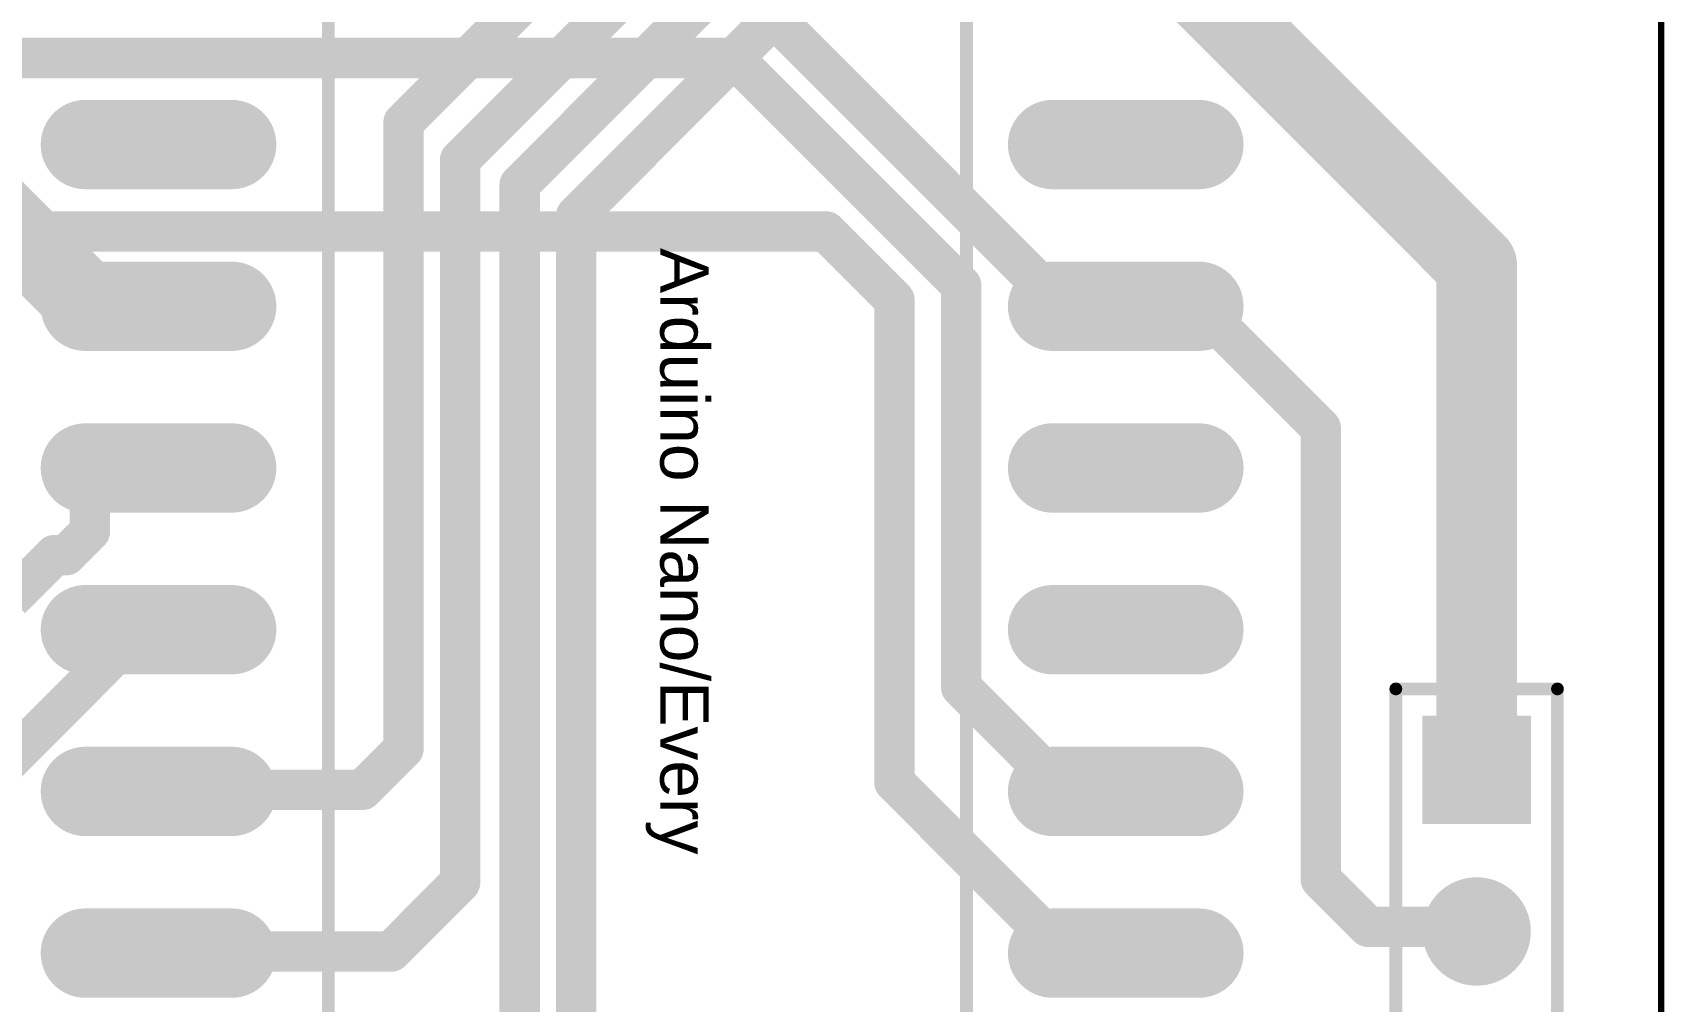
# Model space of a CAD drawing. Header units: millimetres. Extents: x 1.01 to 4.67, y 1.28 to 5.
# Drawn here: x 3.66 to 4.669, y 2 to 2.599 of the extents above; entities that cross this region are included whole.
import ezdxf

# ---------------------------------------------------------------- set-up
doc = ezdxf.new("R2010")
doc.units = ezdxf.units.MM
doc.header["$MEASUREMENT"] = 0
for name, color, linetype in [('BottomLayer', 5, 'Continuous'), ('BottomSolder', 6, 'Continuous'), ('Mechanical1', 6, 'Continuous'), ('MultiLayer', 9, 'Continuous'), ('PadHoleLayer', 156, 'Continuous'), ('TopLayer', 1, 'Continuous'), ('TopOverlay', 2, 'Continuous'), ('TopSolder', 216, 'Continuous')]:
    doc.layers.add(name, color=color, linetype=linetype)
doc.styles.add('Arial', font='arial.ttf', dxfattribs={"height": 0.2})

# ---------------------------------------------------------------- blocks, each defined once
blk = doc.blocks.new('ARDUINO_NANO_EVERY___DUPLICATE_5')
at = {"layer": 'BottomLayer'}
h = blk.add_hatch(color=5, dxfattribs=at)
edge = h.paths.add_edge_path()
edge.add_arc((-0.04527565, -0.2), 0.023622, 90, 270)
edge.add_line((-0.04527565000000001, -0.223622), (0.04527564999999999, -0.223622))
edge.add_arc((0.04527565, -0.2), 0.023622, 270, 450)
edge.add_line((0.04527565, -0.176378), (-0.04527565, -0.176378))
h = blk.add_hatch(color=5, dxfattribs=at)
edge = h.paths.add_edge_path()
edge.add_arc((0.55314955, -0.2), 0.023622, 90, 270)
edge.add_line((0.55314955, -0.223622), (0.64370085, -0.223622))
edge.add_arc((0.64370085, -0.2), 0.023622, 270, 450)
edge.add_line((0.64370085, -0.176378), (0.55314955, -0.176378))
h = blk.add_hatch(color=5, dxfattribs=at)
edge = h.paths.add_edge_path()
edge.add_arc((-0.04527565, -0.3), 0.023622, 90, 270)
edge.add_line((-0.04527565000000001, -0.323622), (0.04527564999999999, -0.323622))
edge.add_arc((0.04527565, -0.3), 0.023622, 270, 450)
edge.add_line((0.04527565, -0.276378), (-0.04527565, -0.276378))
h = blk.add_hatch(color=5, dxfattribs=at)
edge = h.paths.add_edge_path()
edge.add_arc((0.55314955, -0.3), 0.023622, 90, 270)
edge.add_line((0.55314955, -0.323622), (0.64370085, -0.323622))
edge.add_arc((0.64370085, -0.3), 0.023622, 270, 450)
edge.add_line((0.64370085, -0.276378), (0.55314955, -0.276378))
h = blk.add_hatch(color=5, dxfattribs=at)
edge = h.paths.add_edge_path()
edge.add_arc((-0.04527565, -0.4), 0.023622, 90, 270)
edge.add_line((-0.04527565000000001, -0.423622), (0.04527564999999999, -0.423622))
edge.add_arc((0.04527565, -0.4), 0.023622, 270, 450)
edge.add_line((0.04527565, -0.376378), (-0.04527565, -0.376378))
h = blk.add_hatch(color=5, dxfattribs=at)
edge = h.paths.add_edge_path()
edge.add_arc((0.55314955, -0.4), 0.023622, 90, 270)
edge.add_line((0.55314955, -0.423622), (0.64370085, -0.423622))
edge.add_arc((0.64370085, -0.4), 0.023622, 270, 450)
edge.add_line((0.64370085, -0.376378), (0.55314955, -0.376378))
h = blk.add_hatch(color=5, dxfattribs=at)
edge = h.paths.add_edge_path()
edge.add_arc((-0.04527565, -0.5), 0.023622, 90, 270)
edge.add_line((-0.04527565000000001, -0.523622), (0.04527564999999999, -0.523622))
edge.add_arc((0.04527565, -0.5), 0.023622, 270, 450)
edge.add_line((0.04527565, -0.476378), (-0.04527565, -0.476378))
h = blk.add_hatch(color=5, dxfattribs=at)
edge = h.paths.add_edge_path()
edge.add_arc((0.55314955, -0.5), 0.023622, 90, 270)
edge.add_line((0.55314955, -0.523622), (0.64370085, -0.523622))
edge.add_arc((0.64370085, -0.5), 0.023622, 270, 450)
edge.add_line((0.64370085, -0.476378), (0.55314955, -0.476378))
h = blk.add_hatch(color=5, dxfattribs=at)
edge = h.paths.add_edge_path()
edge.add_arc((-0.04527565, -0.6), 0.023622, 90, 270)
edge.add_line((-0.04527565000000001, -0.623622), (0.04527564999999999, -0.623622))
edge.add_arc((0.04527565, -0.6), 0.023622, 270, 450)
edge.add_line((0.04527565, -0.576378), (-0.04527565, -0.576378))
h = blk.add_hatch(color=5, dxfattribs=at)
edge = h.paths.add_edge_path()
edge.add_arc((0.55314955, -0.6), 0.023622, 90, 270)
edge.add_line((0.55314955, -0.623622), (0.64370085, -0.623622))
edge.add_arc((0.64370085, -0.6), 0.023622, 270, 450)
edge.add_line((0.64370085, -0.576378), (0.55314955, -0.576378))
h = blk.add_hatch(color=5, dxfattribs=at)
edge = h.paths.add_edge_path()
edge.add_arc((-0.04527565, -0.7), 0.023622, 90, 270)
edge.add_line((-0.04527565000000001, -0.723622), (0.04527564999999999, -0.723622))
edge.add_arc((0.04527565, -0.7), 0.023622, 270, 450)
edge.add_line((0.04527565, -0.6763779999999999), (-0.04527565, -0.6763779999999999))
h = blk.add_hatch(color=5, dxfattribs=at)
edge = h.paths.add_edge_path()
edge.add_arc((0.55314955, -0.7), 0.023622, 90, 270)
edge.add_line((0.55314955, -0.723622), (0.64370085, -0.723622))
edge.add_arc((0.64370085, -0.7), 0.023622, 270, 450)
edge.add_line((0.64370085, -0.6763779999999999), (0.55314955, -0.6763779999999999))
at = {"layer": 'BottomSolder'}
h = blk.add_hatch(color=6, dxfattribs=at)
edge = h.paths.add_edge_path()
edge.add_arc((-0.04527565, -0.2), 0.027622, 90, 270)
edge.add_line((-0.04527565000000001, -0.227622), (0.04527564999999999, -0.227622))
edge.add_arc((0.04527565, -0.2), 0.027622, 270, 450)
edge.add_line((0.04527565, -0.172378), (-0.04527565, -0.172378))
h = blk.add_hatch(color=6, dxfattribs=at)
edge = h.paths.add_edge_path()
edge.add_arc((0.55314955, -0.2), 0.027622, 90, 270)
edge.add_line((0.55314955, -0.227622), (0.64370085, -0.227622))
edge.add_arc((0.64370085, -0.2), 0.027622, 270, 450)
edge.add_line((0.64370085, -0.172378), (0.55314955, -0.172378))
h = blk.add_hatch(color=6, dxfattribs=at)
edge = h.paths.add_edge_path()
edge.add_arc((-0.04527565, -0.3), 0.027622, 90, 270)
edge.add_line((-0.04527565000000001, -0.327622), (0.04527564999999999, -0.327622))
edge.add_arc((0.04527565, -0.3), 0.027622, 270, 450)
edge.add_line((0.04527565, -0.272378), (-0.04527565, -0.272378))
h = blk.add_hatch(color=6, dxfattribs=at)
edge = h.paths.add_edge_path()
edge.add_arc((0.55314955, -0.3), 0.027622, 90, 270)
edge.add_line((0.55314955, -0.327622), (0.64370085, -0.327622))
edge.add_arc((0.64370085, -0.3), 0.027622, 270, 450)
edge.add_line((0.64370085, -0.272378), (0.55314955, -0.272378))
h = blk.add_hatch(color=6, dxfattribs=at)
edge = h.paths.add_edge_path()
edge.add_arc((-0.04527565, -0.4), 0.027622, 90, 270)
edge.add_line((-0.04527565000000001, -0.427622), (0.04527564999999999, -0.427622))
edge.add_arc((0.04527565, -0.4), 0.027622, 270, 450)
edge.add_line((0.04527565, -0.372378), (-0.04527565, -0.372378))
h = blk.add_hatch(color=6, dxfattribs=at)
edge = h.paths.add_edge_path()
edge.add_arc((0.55314955, -0.4), 0.027622, 90, 270)
edge.add_line((0.55314955, -0.427622), (0.64370085, -0.427622))
edge.add_arc((0.64370085, -0.4), 0.027622, 270, 450)
edge.add_line((0.64370085, -0.372378), (0.55314955, -0.372378))
h = blk.add_hatch(color=6, dxfattribs=at)
edge = h.paths.add_edge_path()
edge.add_arc((-0.04527565, -0.5), 0.027622, 90, 270)
edge.add_line((-0.04527565000000001, -0.527622), (0.04527564999999999, -0.527622))
edge.add_arc((0.04527565, -0.5), 0.027622, 270, 450)
edge.add_line((0.04527565, -0.472378), (-0.04527565, -0.472378))
h = blk.add_hatch(color=6, dxfattribs=at)
edge = h.paths.add_edge_path()
edge.add_arc((0.55314955, -0.5), 0.027622, 90, 270)
edge.add_line((0.55314955, -0.527622), (0.64370085, -0.527622))
edge.add_arc((0.64370085, -0.5), 0.027622, 270, 450)
edge.add_line((0.64370085, -0.472378), (0.55314955, -0.472378))
h = blk.add_hatch(color=6, dxfattribs=at)
edge = h.paths.add_edge_path()
edge.add_arc((-0.04527565, -0.6), 0.027622, 90, 270)
edge.add_line((-0.04527565000000001, -0.627622), (0.04527564999999999, -0.627622))
edge.add_arc((0.04527565, -0.6), 0.027622, 270, 450)
edge.add_line((0.04527565, -0.5723779999999999), (-0.04527565, -0.5723779999999999))
h = blk.add_hatch(color=6, dxfattribs=at)
edge = h.paths.add_edge_path()
edge.add_arc((0.55314955, -0.6), 0.027622, 90, 270)
edge.add_line((0.55314955, -0.627622), (0.64370085, -0.627622))
edge.add_arc((0.64370085, -0.6), 0.027622, 270, 450)
edge.add_line((0.64370085, -0.5723779999999999), (0.55314955, -0.5723779999999999))
h = blk.add_hatch(color=6, dxfattribs=at)
edge = h.paths.add_edge_path()
edge.add_arc((-0.04527565, -0.7), 0.027622, 90, 270)
edge.add_line((-0.04527565000000001, -0.727622), (0.04527564999999999, -0.727622))
edge.add_arc((0.04527565, -0.7), 0.027622, 270, 450)
edge.add_line((0.04527565, -0.6723779999999999), (-0.04527565, -0.6723779999999999))
h = blk.add_hatch(color=6, dxfattribs=at)
edge = h.paths.add_edge_path()
edge.add_arc((0.55314955, -0.7), 0.027622, 90, 270)
edge.add_line((0.55314955, -0.727622), (0.64370085, -0.727622))
edge.add_arc((0.64370085, -0.7), 0.027622, 270, 450)
edge.add_line((0.64370085, -0.6723779999999999), (0.55314955, -0.6723779999999999))
at = {"layer": 'MultiLayer'}
h = blk.add_hatch(color=9, dxfattribs=at)
edge = h.paths.add_edge_path()
edge.add_arc((-0.04527565, -0.2), 0.023622, 90, 270)
edge.add_line((-0.04527565000000001, -0.223622), (0.04527564999999999, -0.223622))
edge.add_arc((0.04527565, -0.2), 0.023622, 270, 450)
edge.add_line((0.04527565, -0.176378), (-0.04527565, -0.176378))
h = blk.add_hatch(color=9, dxfattribs=at)
edge = h.paths.add_edge_path()
edge.add_arc((0.55314955, -0.2), 0.023622, 90, 270)
edge.add_line((0.55314955, -0.223622), (0.64370085, -0.223622))
edge.add_arc((0.64370085, -0.2), 0.023622, 270, 450)
edge.add_line((0.64370085, -0.176378), (0.55314955, -0.176378))
h = blk.add_hatch(color=9, dxfattribs=at)
edge = h.paths.add_edge_path()
edge.add_arc((-0.04527565, -0.3), 0.023622, 90, 270)
edge.add_line((-0.04527565000000001, -0.323622), (0.04527564999999999, -0.323622))
edge.add_arc((0.04527565, -0.3), 0.023622, 270, 450)
edge.add_line((0.04527565, -0.276378), (-0.04527565, -0.276378))
h = blk.add_hatch(color=9, dxfattribs=at)
edge = h.paths.add_edge_path()
edge.add_arc((0.55314955, -0.3), 0.023622, 90, 270)
edge.add_line((0.55314955, -0.323622), (0.64370085, -0.323622))
edge.add_arc((0.64370085, -0.3), 0.023622, 270, 450)
edge.add_line((0.64370085, -0.276378), (0.55314955, -0.276378))
h = blk.add_hatch(color=9, dxfattribs=at)
edge = h.paths.add_edge_path()
edge.add_arc((-0.04527565, -0.4), 0.023622, 90, 270)
edge.add_line((-0.04527565000000001, -0.423622), (0.04527564999999999, -0.423622))
edge.add_arc((0.04527565, -0.4), 0.023622, 270, 450)
edge.add_line((0.04527565, -0.376378), (-0.04527565, -0.376378))
h = blk.add_hatch(color=9, dxfattribs=at)
edge = h.paths.add_edge_path()
edge.add_arc((0.55314955, -0.4), 0.023622, 90, 270)
edge.add_line((0.55314955, -0.423622), (0.64370085, -0.423622))
edge.add_arc((0.64370085, -0.4), 0.023622, 270, 450)
edge.add_line((0.64370085, -0.376378), (0.55314955, -0.376378))
h = blk.add_hatch(color=9, dxfattribs=at)
edge = h.paths.add_edge_path()
edge.add_arc((-0.04527565, -0.5), 0.023622, 90, 270)
edge.add_line((-0.04527565000000001, -0.523622), (0.04527564999999999, -0.523622))
edge.add_arc((0.04527565, -0.5), 0.023622, 270, 450)
edge.add_line((0.04527565, -0.476378), (-0.04527565, -0.476378))
h = blk.add_hatch(color=9, dxfattribs=at)
edge = h.paths.add_edge_path()
edge.add_arc((0.55314955, -0.5), 0.023622, 90, 270)
edge.add_line((0.55314955, -0.523622), (0.64370085, -0.523622))
edge.add_arc((0.64370085, -0.5), 0.023622, 270, 450)
edge.add_line((0.64370085, -0.476378), (0.55314955, -0.476378))
h = blk.add_hatch(color=9, dxfattribs=at)
edge = h.paths.add_edge_path()
edge.add_arc((-0.04527565, -0.6), 0.023622, 90, 270)
edge.add_line((-0.04527565000000001, -0.623622), (0.04527564999999999, -0.623622))
edge.add_arc((0.04527565, -0.6), 0.023622, 270, 450)
edge.add_line((0.04527565, -0.576378), (-0.04527565, -0.576378))
h = blk.add_hatch(color=9, dxfattribs=at)
edge = h.paths.add_edge_path()
edge.add_arc((0.55314955, -0.6), 0.023622, 90, 270)
edge.add_line((0.55314955, -0.623622), (0.64370085, -0.623622))
edge.add_arc((0.64370085, -0.6), 0.023622, 270, 450)
edge.add_line((0.64370085, -0.576378), (0.55314955, -0.576378))
h = blk.add_hatch(color=9, dxfattribs=at)
edge = h.paths.add_edge_path()
edge.add_arc((-0.04527565, -0.7), 0.023622, 90, 270)
edge.add_line((-0.04527565000000001, -0.723622), (0.04527564999999999, -0.723622))
edge.add_arc((0.04527565, -0.7), 0.023622, 270, 450)
edge.add_line((0.04527565, -0.6763779999999999), (-0.04527565, -0.6763779999999999))
h = blk.add_hatch(color=9, dxfattribs=at)
edge = h.paths.add_edge_path()
edge.add_arc((0.55314955, -0.7), 0.023622, 90, 270)
edge.add_line((0.55314955, -0.723622), (0.64370085, -0.723622))
edge.add_arc((0.64370085, -0.7), 0.023622, 270, 450)
edge.add_line((0.64370085, -0.6763779999999999), (0.55314955, -0.6763779999999999))
at = {"layer": 'PadHoleLayer'}
h = blk.add_hatch(color=156, dxfattribs=at)
edge = h.paths.add_edge_path()
edge.add_arc((0, -0.2), 0.015748, 0, 360)
h = blk.add_hatch(color=156, dxfattribs=at)
edge = h.paths.add_edge_path()
edge.add_arc((0.5984252, -0.2), 0.015748, 0, 360)
h = blk.add_hatch(color=156, dxfattribs=at)
edge = h.paths.add_edge_path()
edge.add_arc((0, -0.3), 0.015748, 0, 360)
h = blk.add_hatch(color=156, dxfattribs=at)
edge = h.paths.add_edge_path()
edge.add_arc((0.5984252, -0.3), 0.015748, 0, 360)
h = blk.add_hatch(color=156, dxfattribs=at)
edge = h.paths.add_edge_path()
edge.add_arc((0, -0.4), 0.015748, 0, 360)
h = blk.add_hatch(color=156, dxfattribs=at)
edge = h.paths.add_edge_path()
edge.add_arc((0.5984252, -0.4), 0.015748, 0, 360)
h = blk.add_hatch(color=156, dxfattribs=at)
edge = h.paths.add_edge_path()
edge.add_arc((0, -0.5), 0.015748, 0, 360)
h = blk.add_hatch(color=156, dxfattribs=at)
edge = h.paths.add_edge_path()
edge.add_arc((0.5984252, -0.5), 0.015748, 0, 360)
h = blk.add_hatch(color=156, dxfattribs=at)
edge = h.paths.add_edge_path()
edge.add_arc((0, -0.6), 0.015748, 0, 360)
h = blk.add_hatch(color=156, dxfattribs=at)
edge = h.paths.add_edge_path()
edge.add_arc((0.5984252, -0.6), 0.015748, 0, 360)
h = blk.add_hatch(color=156, dxfattribs=at)
edge = h.paths.add_edge_path()
edge.add_arc((0, -0.7), 0.015748, 0, 360)
h = blk.add_hatch(color=156, dxfattribs=at)
edge = h.paths.add_edge_path()
edge.add_arc((0.5984252, -0.7), 0.015748, 0, 360)
at = {"layer": 'TopLayer'}
h = blk.add_hatch(color=1, dxfattribs=at)
edge = h.paths.add_edge_path()
edge.add_arc((-0.04527565, -0.2), 0.023622, 90, 270)
edge.add_line((-0.04527565000000001, -0.223622), (0.04527564999999999, -0.223622))
edge.add_arc((0.04527565, -0.2), 0.023622, 270, 450)
edge.add_line((0.04527565, -0.176378), (-0.04527565, -0.176378))
h = blk.add_hatch(color=1, dxfattribs=at)
edge = h.paths.add_edge_path()
edge.add_arc((0.55314955, -0.2), 0.023622, 90, 270)
edge.add_line((0.55314955, -0.223622), (0.64370085, -0.223622))
edge.add_arc((0.64370085, -0.2), 0.023622, 270, 450)
edge.add_line((0.64370085, -0.176378), (0.55314955, -0.176378))
h = blk.add_hatch(color=1, dxfattribs=at)
edge = h.paths.add_edge_path()
edge.add_arc((-0.04527565, -0.3), 0.023622, 90, 270)
edge.add_line((-0.04527565000000001, -0.323622), (0.04527564999999999, -0.323622))
edge.add_arc((0.04527565, -0.3), 0.023622, 270, 450)
edge.add_line((0.04527565, -0.276378), (-0.04527565, -0.276378))
h = blk.add_hatch(color=1, dxfattribs=at)
edge = h.paths.add_edge_path()
edge.add_arc((0.55314955, -0.3), 0.023622, 90, 270)
edge.add_line((0.55314955, -0.323622), (0.64370085, -0.323622))
edge.add_arc((0.64370085, -0.3), 0.023622, 270, 450)
edge.add_line((0.64370085, -0.276378), (0.55314955, -0.276378))
h = blk.add_hatch(color=1, dxfattribs=at)
edge = h.paths.add_edge_path()
edge.add_arc((-0.04527565, -0.4), 0.023622, 90, 270)
edge.add_line((-0.04527565000000001, -0.423622), (0.04527564999999999, -0.423622))
edge.add_arc((0.04527565, -0.4), 0.023622, 270, 450)
edge.add_line((0.04527565, -0.376378), (-0.04527565, -0.376378))
h = blk.add_hatch(color=1, dxfattribs=at)
edge = h.paths.add_edge_path()
edge.add_arc((0.55314955, -0.4), 0.023622, 90, 270)
edge.add_line((0.55314955, -0.423622), (0.64370085, -0.423622))
edge.add_arc((0.64370085, -0.4), 0.023622, 270, 450)
edge.add_line((0.64370085, -0.376378), (0.55314955, -0.376378))
h = blk.add_hatch(color=1, dxfattribs=at)
edge = h.paths.add_edge_path()
edge.add_arc((-0.04527565, -0.5), 0.023622, 90, 270)
edge.add_line((-0.04527565000000001, -0.523622), (0.04527564999999999, -0.523622))
edge.add_arc((0.04527565, -0.5), 0.023622, 270, 450)
edge.add_line((0.04527565, -0.476378), (-0.04527565, -0.476378))
h = blk.add_hatch(color=1, dxfattribs=at)
edge = h.paths.add_edge_path()
edge.add_arc((0.55314955, -0.5), 0.023622, 90, 270)
edge.add_line((0.55314955, -0.523622), (0.64370085, -0.523622))
edge.add_arc((0.64370085, -0.5), 0.023622, 270, 450)
edge.add_line((0.64370085, -0.476378), (0.55314955, -0.476378))
h = blk.add_hatch(color=1, dxfattribs=at)
edge = h.paths.add_edge_path()
edge.add_arc((-0.04527565, -0.6), 0.023622, 90, 270)
edge.add_line((-0.04527565000000001, -0.623622), (0.04527564999999999, -0.623622))
edge.add_arc((0.04527565, -0.6), 0.023622, 270, 450)
edge.add_line((0.04527565, -0.576378), (-0.04527565, -0.576378))
h = blk.add_hatch(color=1, dxfattribs=at)
edge = h.paths.add_edge_path()
edge.add_arc((0.55314955, -0.6), 0.023622, 90, 270)
edge.add_line((0.55314955, -0.623622), (0.64370085, -0.623622))
edge.add_arc((0.64370085, -0.6), 0.023622, 270, 450)
edge.add_line((0.64370085, -0.576378), (0.55314955, -0.576378))
h = blk.add_hatch(color=1, dxfattribs=at)
edge = h.paths.add_edge_path()
edge.add_arc((-0.04527565, -0.7), 0.023622, 90, 270)
edge.add_line((-0.04527565000000001, -0.723622), (0.04527564999999999, -0.723622))
edge.add_arc((0.04527565, -0.7), 0.023622, 270, 450)
edge.add_line((0.04527565, -0.6763779999999999), (-0.04527565, -0.6763779999999999))
h = blk.add_hatch(color=1, dxfattribs=at)
edge = h.paths.add_edge_path()
edge.add_arc((0.55314955, -0.7), 0.023622, 90, 270)
edge.add_line((0.55314955, -0.723622), (0.64370085, -0.723622))
edge.add_arc((0.64370085, -0.7), 0.023622, 270, 450)
edge.add_line((0.64370085, -0.6763779999999999), (0.55314955, -0.6763779999999999))
at = {"layer": 'TopSolder'}
h = blk.add_hatch(color=216, dxfattribs=at)
edge = h.paths.add_edge_path()
edge.add_arc((-0.04527565, -0.2), 0.027622, 90, 270)
edge.add_line((-0.04527565000000001, -0.227622), (0.04527564999999999, -0.227622))
edge.add_arc((0.04527565, -0.2), 0.027622, 270, 450)
edge.add_line((0.04527565, -0.172378), (-0.04527565, -0.172378))
h = blk.add_hatch(color=216, dxfattribs=at)
edge = h.paths.add_edge_path()
edge.add_arc((0.55314955, -0.2), 0.027622, 90, 270)
edge.add_line((0.55314955, -0.227622), (0.64370085, -0.227622))
edge.add_arc((0.64370085, -0.2), 0.027622, 270, 450)
edge.add_line((0.64370085, -0.172378), (0.55314955, -0.172378))
h = blk.add_hatch(color=216, dxfattribs=at)
edge = h.paths.add_edge_path()
edge.add_arc((-0.04527565, -0.3), 0.027622, 90, 270)
edge.add_line((-0.04527565000000001, -0.327622), (0.04527564999999999, -0.327622))
edge.add_arc((0.04527565, -0.3), 0.027622, 270, 450)
edge.add_line((0.04527565, -0.272378), (-0.04527565, -0.272378))
h = blk.add_hatch(color=216, dxfattribs=at)
edge = h.paths.add_edge_path()
edge.add_arc((0.55314955, -0.3), 0.027622, 90, 270)
edge.add_line((0.55314955, -0.327622), (0.64370085, -0.327622))
edge.add_arc((0.64370085, -0.3), 0.027622, 270, 450)
edge.add_line((0.64370085, -0.272378), (0.55314955, -0.272378))
h = blk.add_hatch(color=216, dxfattribs=at)
edge = h.paths.add_edge_path()
edge.add_arc((-0.04527565, -0.4), 0.027622, 90, 270)
edge.add_line((-0.04527565000000001, -0.427622), (0.04527564999999999, -0.427622))
edge.add_arc((0.04527565, -0.4), 0.027622, 270, 450)
edge.add_line((0.04527565, -0.372378), (-0.04527565, -0.372378))
h = blk.add_hatch(color=216, dxfattribs=at)
edge = h.paths.add_edge_path()
edge.add_arc((0.55314955, -0.4), 0.027622, 90, 270)
edge.add_line((0.55314955, -0.427622), (0.64370085, -0.427622))
edge.add_arc((0.64370085, -0.4), 0.027622, 270, 450)
edge.add_line((0.64370085, -0.372378), (0.55314955, -0.372378))
h = blk.add_hatch(color=216, dxfattribs=at)
edge = h.paths.add_edge_path()
edge.add_arc((-0.04527565, -0.5), 0.027622, 90, 270)
edge.add_line((-0.04527565000000001, -0.527622), (0.04527564999999999, -0.527622))
edge.add_arc((0.04527565, -0.5), 0.027622, 270, 450)
edge.add_line((0.04527565, -0.472378), (-0.04527565, -0.472378))
h = blk.add_hatch(color=216, dxfattribs=at)
edge = h.paths.add_edge_path()
edge.add_arc((0.55314955, -0.5), 0.027622, 90, 270)
edge.add_line((0.55314955, -0.527622), (0.64370085, -0.527622))
edge.add_arc((0.64370085, -0.5), 0.027622, 270, 450)
edge.add_line((0.64370085, -0.472378), (0.55314955, -0.472378))
h = blk.add_hatch(color=216, dxfattribs=at)
edge = h.paths.add_edge_path()
edge.add_arc((-0.04527565, -0.6), 0.027622, 90, 270)
edge.add_line((-0.04527565000000001, -0.627622), (0.04527564999999999, -0.627622))
edge.add_arc((0.04527565, -0.6), 0.027622, 270, 450)
edge.add_line((0.04527565, -0.5723779999999999), (-0.04527565, -0.5723779999999999))
h = blk.add_hatch(color=216, dxfattribs=at)
edge = h.paths.add_edge_path()
edge.add_arc((0.55314955, -0.6), 0.027622, 90, 270)
edge.add_line((0.55314955, -0.627622), (0.64370085, -0.627622))
edge.add_arc((0.64370085, -0.6), 0.027622, 270, 450)
edge.add_line((0.64370085, -0.5723779999999999), (0.55314955, -0.5723779999999999))
h = blk.add_hatch(color=216, dxfattribs=at)
edge = h.paths.add_edge_path()
edge.add_arc((-0.04527565, -0.7), 0.027622, 90, 270)
edge.add_line((-0.04527565000000001, -0.727622), (0.04527564999999999, -0.727622))
edge.add_arc((0.04527565, -0.7), 0.027622, 270, 450)
edge.add_line((0.04527565, -0.6723779999999999), (-0.04527565, -0.6723779999999999))
h = blk.add_hatch(color=216, dxfattribs=at)
edge = h.paths.add_edge_path()
edge.add_arc((0.55314955, -0.7), 0.027622, 90, 270)
edge.add_line((0.55314955, -0.727622), (0.64370085, -0.727622))
edge.add_arc((0.64370085, -0.7), 0.027622, 270, 450)
edge.add_line((0.64370085, -0.6723779999999999), (0.55314955, -0.6723779999999999))
at = {"layer": 'TopOverlay', "const_width": 0.007874}
for points in [[(0.105, -1.435), (0.105, 0.065)], [(0.499882, -1.435), (0.499882, 0.065)]]:
    blk.add_lwpolyline(points, dxfattribs=at)
blk = doc.blocks.new('HDR1X7_29')
at = {"layer": 'BottomLayer'}
blk.add_hatch(color=5, dxfattribs=at).paths.add_polyline_path([(-0.02952755, 0.02952755), (0.02952755, 0.02952755), (0.02952755, -0.02952755), (-0.02952755, -0.02952755)])
h = blk.add_hatch(color=5, dxfattribs=at)
edge = h.paths.add_edge_path()
edge.add_arc((0.1, 0), 0.0295275, 0, 360)
h = blk.add_hatch(color=5, dxfattribs=at)
edge = h.paths.add_edge_path()
edge.add_arc((0.2, 0), 0.0295275, 0, 360)
h = blk.add_hatch(color=5, dxfattribs=at)
edge = h.paths.add_edge_path()
edge.add_arc((0.3, 0), 0.0295275, 0, 360)
h = blk.add_hatch(color=5, dxfattribs=at)
edge = h.paths.add_edge_path()
edge.add_arc((0.4, 0), 0.0295275, 0, 360)
h = blk.add_hatch(color=5, dxfattribs=at)
edge = h.paths.add_edge_path()
edge.add_arc((0.5, 0), 0.0295275, 0, 360)
h = blk.add_hatch(color=5, dxfattribs=at)
edge = h.paths.add_edge_path()
edge.add_arc((0.6, 0), 0.0295275, 0, 360)
at = {"layer": 'BottomSolder'}
blk.add_hatch(color=6, dxfattribs=at).paths.add_polyline_path([(-0.03352755, 0.03352755), (0.03352755, 0.03352755), (0.03352755, -0.03352755), (-0.03352755, -0.03352755)])
h = blk.add_hatch(color=6, dxfattribs=at)
edge = h.paths.add_edge_path()
edge.add_arc((0.1, 0), 0.0335275, 0, 360)
h = blk.add_hatch(color=6, dxfattribs=at)
edge = h.paths.add_edge_path()
edge.add_arc((0.2, 0), 0.0335275, 0, 360)
h = blk.add_hatch(color=6, dxfattribs=at)
edge = h.paths.add_edge_path()
edge.add_arc((0.3, 0), 0.0335275, 0, 360)
h = blk.add_hatch(color=6, dxfattribs=at)
edge = h.paths.add_edge_path()
edge.add_arc((0.4, 0), 0.0335275, 0, 360)
h = blk.add_hatch(color=6, dxfattribs=at)
edge = h.paths.add_edge_path()
edge.add_arc((0.5, 0), 0.0335275, 0, 360)
h = blk.add_hatch(color=6, dxfattribs=at)
edge = h.paths.add_edge_path()
edge.add_arc((0.6, 0), 0.0335275, 0, 360)
at = {"layer": 'MultiLayer'}
blk.add_hatch(color=9, dxfattribs=at).paths.add_polyline_path([(-0.02952755, 0.02952755), (0.02952755, 0.02952755), (0.02952755, -0.02952755), (-0.02952755, -0.02952755)])
h = blk.add_hatch(color=9, dxfattribs=at)
edge = h.paths.add_edge_path()
edge.add_arc((0.1, 0), 0.0295275, 0, 360)
h = blk.add_hatch(color=9, dxfattribs=at)
edge = h.paths.add_edge_path()
edge.add_arc((0.2, 0), 0.0295275, 0, 360)
h = blk.add_hatch(color=9, dxfattribs=at)
edge = h.paths.add_edge_path()
edge.add_arc((0.3, 0), 0.0295275, 0, 360)
h = blk.add_hatch(color=9, dxfattribs=at)
edge = h.paths.add_edge_path()
edge.add_arc((0.4, 0), 0.0295275, 0, 360)
h = blk.add_hatch(color=9, dxfattribs=at)
edge = h.paths.add_edge_path()
edge.add_arc((0.5, 0), 0.0295275, 0, 360)
h = blk.add_hatch(color=9, dxfattribs=at)
edge = h.paths.add_edge_path()
edge.add_arc((0.6, 0), 0.0295275, 0, 360)
at = {"layer": 'PadHoleLayer'}
h = blk.add_hatch(color=156, dxfattribs=at)
edge = h.paths.add_edge_path()
edge.add_arc((0, 0), 0.0177165, 0, 360)
h = blk.add_hatch(color=156, dxfattribs=at)
edge = h.paths.add_edge_path()
edge.add_arc((0.1, 0), 0.0177165, 0, 360)
h = blk.add_hatch(color=156, dxfattribs=at)
edge = h.paths.add_edge_path()
edge.add_arc((0.2, 0), 0.0177165, 0, 360)
h = blk.add_hatch(color=156, dxfattribs=at)
edge = h.paths.add_edge_path()
edge.add_arc((0.3, 0), 0.0177165, 0, 360)
h = blk.add_hatch(color=156, dxfattribs=at)
edge = h.paths.add_edge_path()
edge.add_arc((0.4, 0), 0.0177165, 0, 360)
h = blk.add_hatch(color=156, dxfattribs=at)
edge = h.paths.add_edge_path()
edge.add_arc((0.5, 0), 0.0177165, 0, 360)
h = blk.add_hatch(color=156, dxfattribs=at)
edge = h.paths.add_edge_path()
edge.add_arc((0.6, 0), 0.0177165, 0, 360)
at = {"layer": 'TopLayer'}
blk.add_hatch(color=1, dxfattribs=at).paths.add_polyline_path([(-0.02952755, 0.02952755), (0.02952755, 0.02952755), (0.02952755, -0.02952755), (-0.02952755, -0.02952755)])
h = blk.add_hatch(color=1, dxfattribs=at)
edge = h.paths.add_edge_path()
edge.add_arc((0.1, 0), 0.0295275, 0, 360)
h = blk.add_hatch(color=1, dxfattribs=at)
edge = h.paths.add_edge_path()
edge.add_arc((0.2, 0), 0.0295275, 0, 360)
h = blk.add_hatch(color=1, dxfattribs=at)
edge = h.paths.add_edge_path()
edge.add_arc((0.3, 0), 0.0295275, 0, 360)
h = blk.add_hatch(color=1, dxfattribs=at)
edge = h.paths.add_edge_path()
edge.add_arc((0.4, 0), 0.0295275, 0, 360)
h = blk.add_hatch(color=1, dxfattribs=at)
edge = h.paths.add_edge_path()
edge.add_arc((0.5, 0), 0.0295275, 0, 360)
h = blk.add_hatch(color=1, dxfattribs=at)
edge = h.paths.add_edge_path()
edge.add_arc((0.6, 0), 0.0295275, 0, 360)
at = {"layer": 'TopSolder'}
blk.add_hatch(color=216, dxfattribs=at).paths.add_polyline_path([(-0.03352755, 0.03352755), (0.03352755, 0.03352755), (0.03352755, -0.03352755), (-0.03352755, -0.03352755)])
h = blk.add_hatch(color=216, dxfattribs=at)
edge = h.paths.add_edge_path()
edge.add_arc((0.1, 0), 0.0335275, 0, 360)
h = blk.add_hatch(color=216, dxfattribs=at)
edge = h.paths.add_edge_path()
edge.add_arc((0.2, 0), 0.0335275, 0, 360)
h = blk.add_hatch(color=216, dxfattribs=at)
edge = h.paths.add_edge_path()
edge.add_arc((0.3, 0), 0.0335275, 0, 360)
h = blk.add_hatch(color=216, dxfattribs=at)
edge = h.paths.add_edge_path()
edge.add_arc((0.4, 0), 0.0335275, 0, 360)
h = blk.add_hatch(color=216, dxfattribs=at)
edge = h.paths.add_edge_path()
edge.add_arc((0.5, 0), 0.0335275, 0, 360)
h = blk.add_hatch(color=216, dxfattribs=at)
edge = h.paths.add_edge_path()
edge.add_arc((0.6, 0), 0.0335275, 0, 360)
at = {"layer": 'TopOverlay', "const_width": 0.007874}
for points in [[(0.65, 0.05), (-0.05, 0.05)], [(-0.05, -0.05), (-0.05, 0.05)], [(0.65, -0.05), (0.65, 0.05)], [(0.65, -0.05), (-0.05, -0.05)]]:
    blk.add_lwpolyline(points, dxfattribs=at)
at = {"layer": 'TopOverlay', "const_width": 0.003937}
for points in [[(-0.0519685, 0.05, 1), (-0.0480315, 0.05, 1)], [(-0.0519685, 0.05, 1), (-0.0480315, 0.05, 1)], [(0.6480315, 0.05, 1), (0.6519685, 0.05, 1)], [(0.6480315, 0.05, 1), (0.6519685, 0.05, 1)], [(-0.0519685, -0.05, 1), (-0.0480315, -0.05, 1)], [(-0.0519685, -0.05, 1), (-0.0480315, -0.05, 1)], [(0.6480315, -0.05, 1), (0.6519685, -0.05, 1)], [(0.6480315, -0.05, 1), (0.6519685, -0.05, 1)]]:
    blk.add_lwpolyline(points, format="xyb", close=True, dxfattribs=at)

msp = doc.modelspace()

# ---------------------------------------------------------------- linework, layer by layer
at = {"layer": 'BottomLayer'}
for points, const_width in [([(3.8892126, 2.5437402), (4.1396535, 2.7941811)], 0.025), ([(3.9242126, 2.5206693), (4.1746535, 2.7711102)], 0.025), ([(3.961063, 2.5053543), (4.2096535, 2.7539448)], 0.025), ([(3.996063, 2.4862204), (4.2446535, 2.7348109)], 0.025), ([(3.4047519, 2.7204724), (3.6951062, 2.4301181)], 0.05), ([(4.378571, 2.6301181), (4.5531496, 2.4555395)], 0.05), ([(3.8892126, 2.1564961), (3.8892126, 2.5437402)], 0.025), ([(3.9242126, 2.0738189), (3.9242126, 2.5206693)], 0.025), ([(3.961063, 1.9704724), (3.961063, 2.5053543)], 0.025), ([(3.996063, 1.9468504), (3.996063, 2.4862204)], 0.025), ([(4.5531496, 2.1435039), (4.5531496, 2.4555395)], 0.05), ([(3.6951062, 2.4301181), (3.737626, 2.4301181)], 0.05), ([(4.3360512, 2.4311024), (4.3773898, 2.4311024)], 0.025), ([(3.6151575, 2.1190945), (3.7261811, 2.2301181)], 0.025), ([(3.7261811, 2.2301181), (3.737626, 2.2301181)], 0.025), ([(3.8638189, 2.1311024), (3.8892126, 2.1564961)], 0.025), ([(3.7450787, 2.1311024), (3.8638189, 2.1311024)], 0.025), ([(3.8814961, 2.0311024), (3.9242126, 2.0738189)], 0.025), ([(3.7450787, 2.0311024), (3.8814961, 2.0311024)], 0.025)]:
    msp.add_lwpolyline(points, dxfattribs=dict(at, const_width=const_width))
for points, const_width in [([(3.8829626, 2.5437402, 1), (3.8954626, 2.5437402, 1)], 0.0125), ([(3.8829626, 2.5437402, 1), (3.8954626, 2.5437402, 1)], 0.0125), ([(3.9179626, 2.5206693, 1), (3.9304626, 2.5206693, 1)], 0.0125), ([(3.9179626, 2.5206693, 1), (3.9304626, 2.5206693, 1)], 0.0125), ([(3.954813, 2.5053543, 1), (3.967313, 2.5053543, 1)], 0.0125), ([(3.954813, 2.5053543, 1), (3.967313, 2.5053543, 1)], 0.0125), ([(3.989813, 2.4862204, 1), (4.002313, 2.4862204, 1)], 0.0125), ([(3.989813, 2.4862204, 1), (4.002313, 2.4862204, 1)], 0.0125), ([(4.5406496, 2.4555395, 1), (4.5656496, 2.4555395, 1)], 0.025), ([(4.5406496, 2.4555395, 1), (4.5656496, 2.4555395, 1)], 0.025), ([(3.6826062, 2.4301181, 1), (3.7076062, 2.4301181, 1)], 0.025), ([(3.6826062, 2.4301181, 1), (3.7076062, 2.4301181, 1)], 0.025), ([(3.725126, 2.4301181, 1), (3.750126, 2.4301181, 1)], 0.025), ([(4.3298012, 2.4311024, 1), (4.3423012, 2.4311024, 1)], 0.0125), ([(4.3711398, 2.4311024, 1), (4.3836398, 2.4311024, 1)], 0.0125), ([(3.7199311, 2.2301181, 1), (3.7324311, 2.2301181, 1)], 0.0125), ([(3.7199311, 2.2301181, 1), (3.7324311, 2.2301181, 1)], 0.0125), ([(3.731376, 2.2301181, 1), (3.743876, 2.2301181, 1)], 0.0125), ([(3.8829626, 2.1564961, 1), (3.8954626, 2.1564961, 1)], 0.0125), ([(3.8829626, 2.1564961, 1), (3.8954626, 2.1564961, 1)], 0.0125), ([(4.5406496, 2.1435039, 1), (4.5656496, 2.1435039, 1)], 0.025), ([(3.7388287, 2.1311024, 1), (3.7513287, 2.1311024, 1)], 0.0125), ([(3.8575689, 2.1311024, 1), (3.8700689, 2.1311024, 1)], 0.0125), ([(3.8575689, 2.1311024, 1), (3.8700689, 2.1311024, 1)], 0.0125), ([(3.9179626, 2.0738189, 1), (3.9304626, 2.0738189, 1)], 0.0125), ([(3.9179626, 2.0738189, 1), (3.9304626, 2.0738189, 1)], 0.0125), ([(3.7388287, 2.0311024, 1), (3.7513287, 2.0311024, 1)], 0.0125), ([(3.8752461, 2.0311024, 1), (3.8877461, 2.0311024, 1)], 0.0125), ([(3.8752461, 2.0311024, 1), (3.8877461, 2.0311024, 1)], 0.0125)]:
    msp.add_lwpolyline(points, format="xyb", close=True, dxfattribs=dict(at, const_width=const_width))
at = {"layer": 'Mechanical1', "const_width": 0.003937}
for points in [[(4.6673229, 4.0770178), (4.667323, 2.2153053)], [(4.6673229, 2.2153052), (4.667323, 2.2153053)], [(4.6673229, 1.2795276), (4.6673229, 2.2153052)]]:
    msp.add_lwpolyline(points, dxfattribs=at)
at = {"layer": 'Mechanical1', "const_width": 0.0019685}
for points in [[(4.6663387, 2.2153052, 1), (4.6683071, 2.2153052, 1)], [(4.6663387, 2.2153052, 1), (4.6683071, 2.2153052, 1)], [(4.6663388, 2.2153053, 1), (4.6683072, 2.2153053, 1)], [(4.6663388, 2.2153053, 1), (4.6683072, 2.2153053, 1)]]:
    msp.add_lwpolyline(points, format="xyb", close=True, dxfattribs=at)
at = {"layer": 'TopLayer', "const_width": 0.025}
for points in [[(4.0458105, 2.6811024), (4.2967948, 2.4301181)], [(3.4055117, 2.5836613), (4.0935041, 2.5836614)], [(4.0935041, 2.5836614), (4.234252, 2.4429135)], [(3.1240157, 2.476378), (4.1505904, 2.476378)], [(4.1505904, 2.476378), (4.1929134, 2.434055)], [(4.234252, 2.1945157), (4.234252, 2.4429135)], [(4.1929134, 2.1358543), (4.1929134, 2.4340551)], [(4.2967948, 2.4301181), (4.3360512, 2.4301181)], [(4.3360512, 2.4301181), (4.3813268, 2.4301181)], [(4.3813268, 2.4301181), (4.4566929, 2.354752)], [(4.4566929, 2.0757874), (4.4566929, 2.354752)], [(3.6951441, 2.3198427), (3.7054195, 2.3301181)], [(3.7054195, 2.3301181), (3.737626, 2.3301181)], [(3.6951441, 2.2908849), (3.6951441, 2.3198427)], [(3.6804994, 2.2762402), (3.6951441, 2.2908849)], [(3.6462283, 2.2492224), (3.6732461, 2.2762402)], [(3.6732461, 2.2762402), (3.6804994, 2.2762402)], [(3.6993649, 2.2312992), (3.7470472, 2.2312992)], [(4.234252, 2.1945157), (4.2986496, 2.1301181)], [(4.1929134, 2.1358543), (4.2986496, 2.0301181)], [(4.2986496, 2.1301181), (4.3360512, 2.1301181)], [(4.4566929, 2.0757874), (4.486122, 2.0463583)], [(4.486122, 2.0463583), (4.5502952, 2.0463583)], [(4.5502952, 2.0463583), (4.5531496, 2.0435039)], [(4.2986496, 2.0301181), (4.3360512, 2.0301181)]]:
    msp.add_lwpolyline(points, dxfattribs=at)
at = {"layer": 'TopLayer', "const_width": 0.0125}
for points in [[(4.0872541, 2.5836614, 1), (4.0997541, 2.5836614, 1)], [(4.0872541, 2.5836614, 1), (4.0997541, 2.5836614, 1)], [(4.1443404, 2.476378, 1), (4.1568404, 2.476378, 1)], [(4.1443404, 2.476378, 1), (4.1568404, 2.476378, 1)], [(4.228002, 2.4429135, 1), (4.240502, 2.4429135, 1)], [(4.228002, 2.4429135, 1), (4.240502, 2.4429135, 1)], [(4.1866634, 2.4340551, 1), (4.1991634, 2.4340551, 1)], [(4.1866634, 2.434055, 1), (4.1991634, 2.434055, 1)], [(4.2905448, 2.4301181, 1), (4.3030448, 2.4301181, 1)], [(4.2905448, 2.4301181, 1), (4.3030448, 2.4301181, 1)], [(4.3298012, 2.4301181, 1), (4.3423012, 2.4301181, 1)], [(4.3298012, 2.4301181, 1), (4.3423012, 2.4301181, 1)], [(4.3750768, 2.4301181, 1), (4.3875768, 2.4301181, 1)], [(4.3750768, 2.4301181, 1), (4.3875768, 2.4301181, 1)], [(4.4504429, 2.354752, 1), (4.4629429, 2.354752, 1)], [(4.4504429, 2.354752, 1), (4.4629429, 2.354752, 1)], [(3.6991695, 2.3301181, 1), (3.7116695, 2.3301181, 1)], [(3.6991695, 2.3301181, 1), (3.7116695, 2.3301181, 1)], [(3.731376, 2.3301181, 1), (3.743876, 2.3301181, 1)], [(3.6888941, 2.3198427, 1), (3.7013941, 2.3198427, 1)], [(3.6888941, 2.3198427, 1), (3.7013941, 2.3198427, 1)], [(3.6888941, 2.2908849, 1), (3.7013941, 2.2908849, 1)], [(3.6888941, 2.2908849, 1), (3.7013941, 2.2908849, 1)], [(3.6669961, 2.2762402, 1), (3.6794961, 2.2762402, 1)], [(3.6669961, 2.2762402, 1), (3.6794961, 2.2762402, 1)], [(3.6742494, 2.2762402, 1), (3.6867494, 2.2762402, 1)], [(3.6742494, 2.2762402, 1), (3.6867494, 2.2762402, 1)], [(3.6931149, 2.2312992, 1), (3.7056149, 2.2312992, 1)], [(3.7407972, 2.2312992, 1), (3.7532972, 2.2312992, 1)], [(4.228002, 2.1945157, 1), (4.240502, 2.1945157, 1)], [(4.228002, 2.1945157, 1), (4.240502, 2.1945157, 1)], [(4.1866634, 2.1358543, 1), (4.1991634, 2.1358543, 1)], [(4.1866634, 2.1358543, 1), (4.1991634, 2.1358543, 1)], [(4.2923996, 2.1301181, 1), (4.3048996, 2.1301181, 1)], [(4.2923996, 2.1301181, 1), (4.3048996, 2.1301181, 1)], [(4.3298012, 2.1301181, 1), (4.3423012, 2.1301181, 1)], [(4.4504429, 2.0757874, 1), (4.4629429, 2.0757874, 1)], [(4.4504429, 2.0757874, 1), (4.4629429, 2.0757874, 1)], [(4.479872, 2.0463583, 1), (4.492372, 2.0463583, 1)], [(4.479872, 2.0463583, 1), (4.492372, 2.0463583, 1)], [(4.5440452, 2.0463583, 1), (4.5565452, 2.0463583, 1)], [(4.5440452, 2.0463583, 1), (4.5565452, 2.0463583, 1)], [(4.5468996, 2.0435039, 1), (4.5593996, 2.0435039, 1)], [(4.2923996, 2.0301181, 1), (4.3048996, 2.0301181, 1)], [(4.2923996, 2.0301181, 1), (4.3048996, 2.0301181, 1)], [(4.3298012, 2.0301181, 1), (4.3423012, 2.0301181, 1)]]:
    msp.add_lwpolyline(points, format="xyb", close=True, dxfattribs=at)

# ---------------------------------------------------------------- block references
msp.add_blockref('ARDUINO_NANO_EVERY___DUPLICATE_5', (3.737626, 2.7301181))
at = {"rotation": 270}
msp.add_blockref('HDR1X7_29', (4.5531496, 2.1435039), dxfattribs=at)

# ---------------------------------------------------------------- texts
at = {"layer": 'TopOverlay', "style": 'Arial'}
msp.add_text('Arduino Nano/Every', height=0.03, rotation=270, dxfattribs=at).set_placement((4.0480742, 2.4661553))

doc.saveas('drawing.dxf')
